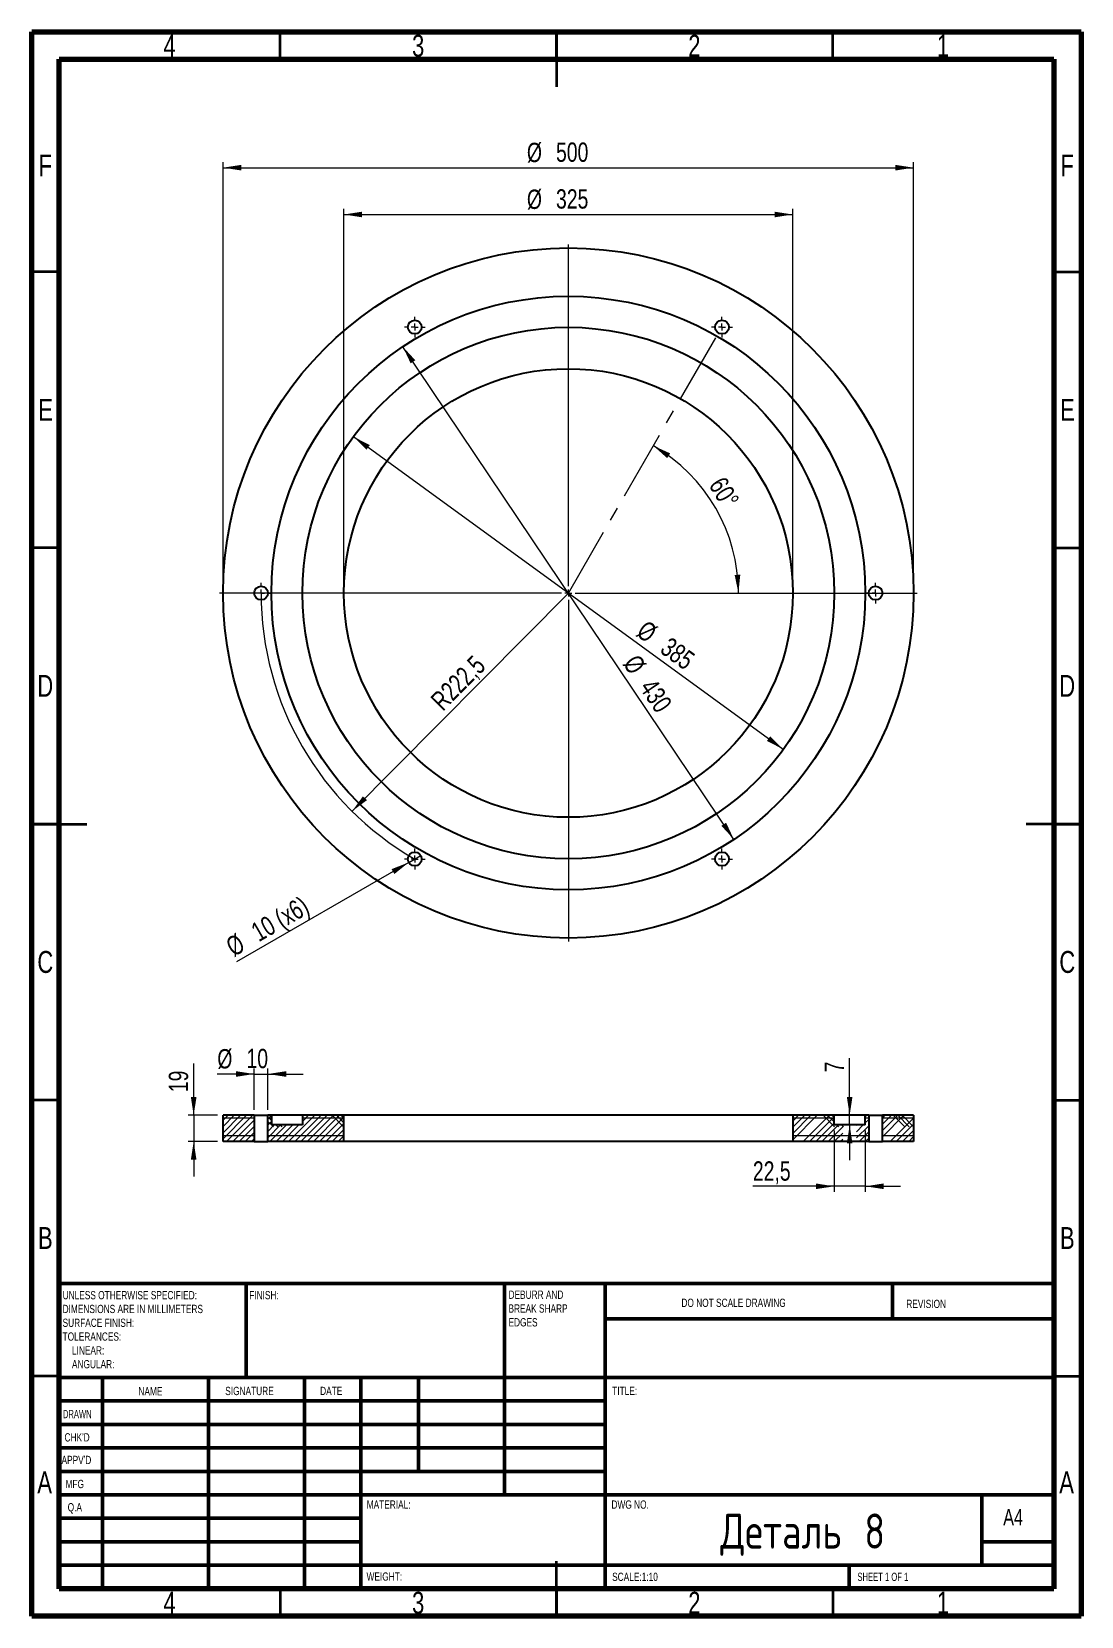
# Model space of a CAD drawing. Header units: millimetres. Extents: x 15 to 205, y 5 to 292.
import ezdxf

# ---------------------------------------------------------------- set-up
doc = ezdxf.new("R2010")
doc.units = ezdxf.units.MM
doc.linetypes.add('CENTERX2', pattern=[20.32, 12.7, -2.54, 2.54, -2.54])
doc.styles.add('SLDTEXTSTYLE0', font='TXT', dxfattribs={"width": 0.75})
doc.styles.add('SLDTEXTSTYLE1', font='TXT', dxfattribs={"width": 0.686449})
doc.styles.add('SLDTEXTSTYLE2', font='TXT', dxfattribs={"width": 0.6875})
doc.styles.add('SLDTEXTSTYLE3', font='TXT', dxfattribs={"width": 0.75, "bigfont": 'bigfont'})
doc.dimstyles.new('SLDDIMSTYLE0', dxfattribs={"dimtxt": 3.5, "dimasz": 3.302, "dimexe": 0, "dimexo": 0.0625, "dimgap": 0.875, "dimtad": 1, "dimdec": 1, "dimlfac": 4, "dimrnd": 1e-09, "dimzin": 12, "dimdsep": 46, "dimtxsty": 'SLDTEXTSTYLE0', "dimsah": 1, "dimcen": 0, "dimadec": 0, "dimazin": 3, "dimtfac": 1, "dimtdec": 1, "dimtofl": 0, "dimtmove": 0, "dimatfit": 3, "dimfxl": 1, "dimfrac": 2, "dimtolj": 1, "dimtzin": 12, "dimarcsym": 0})
doc.dimstyles.new('SLDDIMSTYLE1', dxfattribs={"dimtxt": 3.5, "dimasz": 3.302, "dimexe": 0, "dimexo": 0.0625, "dimgap": 0.875, "dimtad": 1, "dimdec": 4, "dimlfac": 4, "dimzin": 12, "dimdsep": 46, "dimtxsty": 'SLDTEXTSTYLE0', "dimsah": 1, "dimcen": 0.09, "dimazin": 3, "dimtfac": 1, "dimtofl": 0, "dimtmove": 0, "dimatfit": 3, "dimfxl": 1, "dimfrac": 2, "dimtolj": 1, "dimtzin": 12, "dimarcsym": 0})
doc.dimstyles.new('SLDDIMSTYLE2', dxfattribs={"dimtxt": 3.5, "dimasz": 3.302, "dimexe": 0, "dimexo": 0.0625, "dimgap": 0.875, "dimtad": 1, "dimdec": 0, "dimlfac": 4, "dimrnd": 1e-09, "dimzin": 12, "dimdsep": 46, "dimtxsty": 'SLDTEXTSTYLE0', "dimsah": 1, "dimcen": 0.09, "dimadec": 0, "dimazin": 3, "dimtfac": 1, "dimtdec": 0, "dimtofl": 0, "dimtmove": 0, "dimatfit": 3, "dimfxl": 1, "dimfrac": 2, "dimtolj": 1, "dimtzin": 12, "dimarcsym": 0})
doc.dimstyles.new('SLDDIMSTYLE3', dxfattribs={"dimtxt": 3.5, "dimasz": 3.302, "dimexe": 0, "dimexo": 0.0625, "dimgap": 0.875, "dimtad": 1, "dimdec": 0, "dimlfac": 4, "dimrnd": 1e-09, "dimzin": 12, "dimdsep": 46, "dimtxsty": 'SLDTEXTSTYLE0', "dimsah": 1, "dimcen": 0.09, "dimadec": 0, "dimazin": 3, "dimtfac": 1, "dimtofl": 0, "dimtmove": 0, "dimatfit": 3, "dimfxl": 1, "dimfrac": 2, "dimtolj": 1, "dimtzin": 12, "dimarcsym": 0})
doc.dimstyles.new('SLDDIMSTYLE4', dxfattribs={"dimtxt": 3.5, "dimasz": 3.302, "dimexe": 0, "dimexo": 0.0625, "dimgap": 0.875, "dimtad": 1, "dimdec": 0, "dimlfac": 4, "dimrnd": 1e-09, "dimzin": 12, "dimdsep": 46, "dimtxsty": 'SLDTEXTSTYLE0', "dimsah": 1, "dimcen": 0, "dimadec": 0, "dimazin": 3, "dimtfac": 1, "dimtdec": 0, "dimtmove": 0, "dimatfit": 3, "dimfxl": 1, "dimfrac": 2, "dimtolj": 1, "dimtzin": 12, "dimarcsym": 0})
doc.dimstyles.new('SLDDIMSTYLE5', dxfattribs={"dimtxt": 3.5, "dimasz": 3.302, "dimexe": 0, "dimexo": 0.0625, "dimgap": 0.875, "dimtad": 1, "dimdec": 0, "dimlfac": 4, "dimrnd": 1e-09, "dimzin": 12, "dimdsep": 46, "dimtxsty": 'SLDTEXTSTYLE0', "dimsah": 1, "dimcen": 0, "dimadec": 0, "dimazin": 3, "dimtfac": 1, "dimtmove": 0, "dimatfit": 3, "dimfxl": 1, "dimfrac": 2, "dimtolj": 1, "dimtzin": 12, "dimarcsym": 0})
doc.dimstyles.new('SLDDIMSTYLE6', dxfattribs={"dimtxt": 3.5, "dimasz": 3.302, "dimexe": 0, "dimexo": 0.0625, "dimgap": 0.875, "dimtad": 1, "dimdec": 0, "dimlfac": 4, "dimrnd": 1e-09, "dimzin": 12, "dimdsep": 46, "dimtxsty": 'SLDTEXTSTYLE0', "dimblk1": 'NONE', "dimsah": 1, "dimcen": 0, "dimadec": 0, "dimazin": 3, "dimtfac": 1, "dimtdec": 0, "dimtmove": 0, "dimatfit": 3, "dimldrblk": 'NONE', "dimfxl": 1, "dimfrac": 2, "dimtolj": 1, "dimtzin": 12, "dimarcsym": 0})
doc.dimstyles.new('SLDDIMSTYLE7', dxfattribs={"dimtxt": 3.5, "dimasz": 3.302, "dimexe": 0, "dimexo": 0.0625, "dimgap": 0.875, "dimtad": 1, "dimdec": 0, "dimlfac": 4, "dimrnd": 1e-09, "dimzin": 12, "dimdsep": 46, "dimtxsty": 'SLDTEXTSTYLE0', "dimsah": 1, "dimcen": 0.09, "dimadec": 0, "dimazin": 3, "dimtfac": 1, "dimtdec": 0, "dimtmove": 0, "dimatfit": 0, "dimfxl": 1, "dimfrac": 2, "dimtolj": 1, "dimtzin": 12, "dimarcsym": 0})
doc.dimstyles.new('SLDDIMSTYLE8', dxfattribs={"dimtxt": 3.5, "dimasz": 3.302, "dimexe": 0, "dimexo": 0.0625, "dimgap": 0.875, "dimtad": 1, "dimdec": 1, "dimlfac": 4, "dimrnd": 1e-09, "dimzin": 12, "dimdsep": 46, "dimtxsty": 'SLDTEXTSTYLE0', "dimsah": 1, "dimcen": 0.09, "dimadec": 0, "dimazin": 3, "dimtfac": 1, "dimtmove": 0, "dimatfit": 0, "dimfxl": 1, "dimfrac": 2, "dimtolj": 1, "dimtzin": 12, "dimarcsym": 0})
pattern_1 = [(0, (0, 0), (0, 3.175), []), (135, (1.5875, -1.5875), (-6.35, -6.35), [4.49013, -4.49013]), (135, (2.381, -1.5875), (-6.35, -6.35), [4.49013, -4.49013]), (135, (3.175, -1.5875), (-6.35, -6.35), [4.49013, -4.49013])]

# ---------------------------------------------------------------- blocks, each defined once
blk = doc.blocks.new('SW_NOTE_0')
at = {"color": 0, "linetype": 'Continuous', "lineweight": 0, "char_height": 1.5, "attachment_point": 1, "style": 'SLDTEXTSTYLE0'}
for s, insert in [('UNLESS OTHERWISE SPECIFIED:', (0, 1.93)), ('DIMENSIONS ARE IN MILLIMETERS', (0, -0.57)), ('TOLERANCES:', (0, -5.57)), ('SURFACE FINISH:', (0, -3.07)), ('LINEAR:', (1.69, -8.07)), ('ANGULAR:', (1.69, -10.57))]:
    blk.add_mtext(s, dxfattribs=dict(at, insert=insert))
blk = doc.blocks.new('SW_NOTE_0_1')
at = {"color": 0, "linetype": 'Continuous', "lineweight": 0, "char_height": 1.5, "attachment_point": 1, "style": 'SLDTEXTSTYLE0'}
for s, insert in [('DEBURR AND', (0, 1.93)), ('BREAK SHARP', (0, -0.57)), ('EDGES', (0, -3.07))]:
    blk.add_mtext(s, dxfattribs=dict(at, insert=insert))
blk = doc.blocks.new('_D')
at = {"color": 7, "linetype": 'Continuous', "lineweight": 0}
blk.add_line((73, 150.82), (112.15, 190.33), dxfattribs=at)
at = {"color": 7, "linetype": 'Continuous', "lineweight": 18}
blk.add_solid([(73, 150.82), (75.68, 152.81), (74.96, 153.52)], dxfattribs=at)
at = {"color": 7, "linetype": 'Continuous', "lineweight": 18, "insert": (86.94, 171.27), "char_height": 3.5, "attachment_point": 1, "rotation": 45.2642, "style": 'SLDTEXTSTYLE0'}
blk.add_mtext('R222,5', dxfattribs=at)
blk = doc.blocks.new('_D_1')
at = {"color": 7, "linetype": 'Continuous', "lineweight": 18}
blk.add_arc((112.15, 190.33), 30.79, 0, 60, dxfattribs=at)
for points in [[(127.54, 217), (130.03, 214.77), (130.58, 215.62)], [(142.93, 190.33), (143.27, 193.66), (142.25, 193.6)]]:
    blk.add_solid(points, dxfattribs=at)
at = {"color": 7, "linetype": 'Continuous', "lineweight": 18, "insert": (140.46, 211.7), "char_height": 3.5, "attachment_point": 1, "rotation": 301.348, "style": 'SLDTEXTSTYLE0'}
blk.add_mtext('60°', dxfattribs=at)
blk = doc.blocks.new('_D_2')
at = {"color": 7, "linetype": 'Continuous', "lineweight": 0}
for p, q in [((49.65, 191.33), (49.65, 268.37)), ((49.65, 267.37), (174.65, 267.37)), ((174.65, 191.33), (174.65, 268.37))]:
    blk.add_line(p, q, dxfattribs=at)
at = {"color": 7, "linetype": 'Continuous', "lineweight": 18}
for points in [[(49.65, 267.37), (52.95, 266.86), (52.95, 267.88)], [(174.65, 267.37), (171.34, 267.88), (171.34, 266.86)]]:
    blk.add_solid(points, dxfattribs=at)
at = {"color": 7, "linetype": 'Continuous', "lineweight": 18, "char_height": 3.5, "attachment_point": 1, "style": 'SLDTEXTSTYLE0'}
for s, insert in [('%%c', (104.64, 271.88)), ('500', (109.91, 271.93))]:
    blk.add_mtext(s, dxfattribs=dict(at, insert=insert))
blk = doc.blocks.new('_D_3')
at = {"color": 7, "linetype": 'Continuous', "lineweight": 0}
for p, q in [((71.52, 191.33), (71.52, 259.89)), ((71.52, 258.89), (152.77, 258.89)), ((152.77, 191.33), (152.77, 259.89))]:
    blk.add_line(p, q, dxfattribs=at)
at = {"color": 7, "linetype": 'Continuous', "lineweight": 18}
for points in [[(71.52, 258.89), (74.82, 258.38), (74.82, 259.4)], [(152.77, 258.89), (149.47, 259.4), (149.47, 258.38)]]:
    blk.add_solid(points, dxfattribs=at)
at = {"color": 7, "linetype": 'Continuous', "lineweight": 18, "char_height": 3.5, "attachment_point": 1, "style": 'SLDTEXTSTYLE0'}
for s, insert in [('%%c', (104.64, 263.4)), ('325', (109.91, 263.46))]:
    blk.add_mtext(s, dxfattribs=dict(at, insert=insert))
blk = doc.blocks.new('_D_4')
at = {"color": 7, "linetype": 'Continuous', "lineweight": 0}
blk.add_line((151.06, 162.02), (73.23, 218.65), dxfattribs=at)
at = {"color": 7, "linetype": 'Continuous', "lineweight": 18}
for points in [[(73.23, 218.65), (75.6, 216.29), (76.2, 217.12)], [(151.06, 162.02), (148.69, 164.37), (148.09, 163.55)]]:
    blk.add_solid(points, dxfattribs=at)
at = {"color": 7, "linetype": 'Continuous', "lineweight": 18, "char_height": 3.5, "attachment_point": 1, "rotation": 323.96, "style": 'SLDTEXTSTYLE0'}
for s, insert in [('%%c', (126.3, 185.58)), ('385', (130.6, 182.52))]:
    blk.add_mtext(s, dxfattribs=dict(at, insert=insert))
blk = doc.blocks.new('_D_5')
at = {"color": 7, "linetype": 'Continuous', "lineweight": 0}
blk.add_line((142.12, 145.71), (82.18, 234.95), dxfattribs=at)
at = {"color": 7, "linetype": 'Continuous', "lineweight": 18}
for points in [[(82.18, 234.95), (83.6, 231.93), (84.44, 232.49)], [(142.12, 145.71), (140.7, 148.74), (139.85, 148.17)]]:
    blk.add_solid(points, dxfattribs=at)
at = {"color": 7, "linetype": 'Continuous', "lineweight": 18, "char_height": 3.5, "attachment_point": 1, "rotation": 303.8875, "style": 'SLDTEXTSTYLE0'}
for s, insert in [('%%c', (124.83, 179.5)), ('430', (127.82, 175.15))]:
    blk.add_mtext(s, dxfattribs=dict(at, insert=insert))
blk = doc.blocks.new('_D_6')
at = {"color": 7, "linetype": 'Continuous', "lineweight": 0}
for q in [(52.05, 123.52), (85.42, 142.79)]:
    blk.add_line((83.25, 141.54), q, dxfattribs=at)
at = {"color": 7, "linetype": 'Continuous', "lineweight": 18}
blk.add_solid([(83.25, 141.54), (80.14, 140.32), (80.65, 139.44)], dxfattribs=at)
at = {"color": 7, "linetype": 'Continuous', "lineweight": 18, "char_height": 3.5, "attachment_point": 1, "rotation": 30, "style": 'SLDTEXTSTYLE0'}
for s, insert in [('10 (x6)', (54.35, 130.1)), ('%%c', (49.8, 127.42))]:
    blk.add_mtext(s, dxfattribs=dict(at, insert=insert))
blk = doc.blocks.new('_None')
blk = doc.blocks.new('SW_CENTERMARKSYMBOL_0')
at = {"color": 0, "linetype": 'Continuous', "lineweight": 18}
for p, q in [((0, 1.25), (0, 63.125)), ((-1.25, 0), (-63.125, 0)), ((0, 0), (-0.625, 0)), ((0, 0), (0, 0.625)), ((0, 0), (0, -0.625)), ((0, 0), (0.625, 0)), ((1.25, 0), (63.125, 0)), ((0, -1.25), (0, -63.125))]:
    blk.add_line(p, q, dxfattribs=at)
blk = doc.blocks.new('SW_CENTERMARKSYMBOL_1')
at = {"color": 0, "linetype": 'Continuous', "lineweight": 18}
for p, q in [((-1.25, 0), (-1.875, 0)), ((0, 0), (-0.625, 0)), ((0, 1.25), (0, 1.875)), ((0, 0), (0, 0.625)), ((0, 0), (0, -0.625)), ((0, 0), (0.625, 0)), ((1.25, 0), (1.875, 0)), ((0, -1.25), (0, -1.875))]:
    blk.add_line(p, q, dxfattribs=at)
blk = doc.blocks.new('SW_CENTERMARKSYMBOL_2')
at = {"color": 0, "linetype": 'Continuous', "lineweight": 18}
for p, q in [((-1.25, 0), (-1.875, 0)), ((0, 0), (-0.625, 0)), ((0, 1.25), (0, 1.875)), ((0, 0), (0, 0.625)), ((0, 0), (0, -0.625)), ((0, 0), (0.625, 0)), ((1.25, 0), (1.875, 0)), ((0, -1.25), (0, -1.875))]:
    blk.add_line(p, q, dxfattribs=at)
blk = doc.blocks.new('SW_CENTERMARKSYMBOL_3')
at = {"color": 0, "linetype": 'Continuous', "lineweight": 18}
for p, q in [((-1.25, 0), (-1.875, 0)), ((0, 0), (-0.625, 0)), ((0, 1.25), (0, 1.875)), ((0, 0), (0, 0.625)), ((0, 0), (0, -0.625)), ((0, 0), (0.625, 0)), ((1.25, 0), (1.875, 0)), ((0, -1.25), (0, -1.875))]:
    blk.add_line(p, q, dxfattribs=at)
blk = doc.blocks.new('SW_CENTERMARKSYMBOL_4')
at = {"color": 0, "linetype": 'Continuous', "lineweight": 18}
for p, q in [((-1.25, 0), (-1.875, 0)), ((0, 0), (-0.625, 0)), ((0, 1.25), (0, 1.875)), ((0, 0), (0, 0.625)), ((0, 0), (0, -0.625)), ((0, 0), (0.625, 0)), ((1.25, 0), (1.875, 0)), ((0, -1.25), (0, -1.875))]:
    blk.add_line(p, q, dxfattribs=at)
blk = doc.blocks.new('SW_CENTERMARKSYMBOL_5')
at = {"color": 0, "linetype": 'Continuous', "lineweight": 18}
for p, q in [((-1.25, 0), (-1.875, 0)), ((0, 0), (-0.625, 0)), ((0, 1.25), (0, 1.875)), ((0, 0), (0, 0.625)), ((0, 0), (0, -0.625)), ((0, 0), (0.625, 0)), ((1.25, 0), (1.875, 0)), ((0, -1.25), (0, -1.875))]:
    blk.add_line(p, q, dxfattribs=at)
blk = doc.blocks.new('SW_CENTERMARKSYMBOL_6')
at = {"color": 0, "linetype": 'Continuous', "lineweight": 18}
for p, q in [((-1.25, 0), (-1.875, 0)), ((0, 0), (-0.625, 0)), ((0, 1.25), (0, 1.875)), ((0, 0), (0, 0.625)), ((0, 0), (0, -0.625)), ((0, 0), (0.625, 0)), ((1.25, 0), (1.875, 0)), ((0, -1.25), (0, -1.875))]:
    blk.add_line(p, q, dxfattribs=at)
blk = doc.blocks.new('SW_HATCH_0')
at = {"color": 0, "linetype": 'Continuous', "lineweight": 0}
for p, q in [((0, 0), (-0.89, -0.89)), ((1.12, 0), (-0.89, -2.01)), ((2.25, 0), (-0.89, -3.14)), ((3.37, 0), (-0.89, -4.26)), ((4.49, 0), (-0.26, -4.75)), ((4.73, -0.88), (0.86, -4.75)), ((4.73, -2), (1.99, -4.75)), ((4.73, -3.12), (3.11, -4.75)), ((4.73, -4.25), (4.23, -4.75))]:
    blk.add_line(p, q, dxfattribs=at)
blk = doc.blocks.new('SW_HATCH_1')
at = {"color": 0, "linetype": 'Continuous', "lineweight": 0}
for p, q in [((0, 0), (-0.62, -0.62)), ((7.86, 0), (3.11, -4.75)), ((8.98, 0), (4.23, -4.75)), ((10.1, 0), (5.35, -4.75)), ((6.74, 0), (5.63, -1.11)), ((11.23, 0), (6.48, -4.75)), ((12.35, 0), (7.6, -4.75)), ((0, -1.12), (-0.62, -1.75)), ((0.5, -1.75), (-0.62, -2.87)), ((1.62, -1.75), (-0.62, -3.99)), ((2.74, -1.75), (-0.26, -4.75)), ((3.86, -1.75), (0.86, -4.75)), ((4.99, -1.75), (1.99, -4.75)), ((13.13, -0.34), (8.72, -4.75)), ((13.13, -1.47), (9.84, -4.75)), ((13.13, -2.59), (10.97, -4.75)), ((13.13, -3.71), (12.09, -4.75))]:
    blk.add_line(p, q, dxfattribs=at)
blk = doc.blocks.new('SW_HATCH_2')
at = {"color": 0, "linetype": 'Continuous', "lineweight": 0}
for p, q in [((0, 0), (-1.04, -1.04)), ((1.12, 0), (-1.04, -2.16)), ((2.25, 0), (-1.04, -3.28)), ((3.37, 0), (-1.04, -4.41)), ((5.61, 0), (0.86, -4.75)), ((12.35, 0), (12.09, -0.26)), ((6.46, -0.27), (1.99, -4.75)), ((6.46, -1.4), (3.11, -4.75)), ((7.23, -1.75), (4.23, -4.75)), ((8, -2.1), (5.35, -4.75)), ((10.6, -1.75), (10.51, -1.83)), ((11.72, -1.75), (10.51, -2.96)), ((12.71, -1.88), (10.51, -4.08)), ((12.71, -0.76), (12.09, -1.38)), ((8, -3.23), (6.48, -4.75)), ((8, -4.35), (7.6, -4.75)), ((12.71, -3), (10.97, -4.75)), ((12.71, -4.13), (12.09, -4.75))]:
    blk.add_line(p, q, dxfattribs=at)
blk = doc.blocks.new('SW_HATCH_3')
at = {"color": 0, "linetype": 'Continuous', "lineweight": 0}
for p, q in [((0, 0), (-0.5, -0.5)), ((1.12, 0), (-0.5, -1.63)), ((2.25, 0), (-0.5, -2.75)), ((3.37, 0), (-0.5, -3.87)), ((5.12, -0.49), (0.86, -4.75)), ((5.12, -1.61), (1.99, -4.75)), ((5.12, -2.74), (3.11, -4.75)), ((5.12, -3.86), (4.23, -4.75))]:
    blk.add_line(p, q, dxfattribs=at)
blk = doc.blocks.new('_D_7')
at = {"color": 7, "linetype": 'Continuous', "lineweight": 0}
for p, q in [((44.32, 95.74), (44.32, 105.1)), ((48.65, 95.74), (43.32, 95.74)), ((44.32, 95.74), (44.32, 90.99)), ((48.65, 90.99), (43.32, 90.99)), ((44.32, 90.99), (44.32, 84.64))]:
    blk.add_line(p, q, dxfattribs=at)
at = {"color": 7, "linetype": 'Continuous', "lineweight": 18}
for points in [[(44.32, 95.74), (44.83, 99.04), (43.81, 99.04)], [(44.32, 90.99), (43.81, 87.68), (44.83, 87.68)]]:
    blk.add_solid(points, dxfattribs=at)
at = {"color": 7, "linetype": 'Continuous', "lineweight": 18, "insert": (39.81, 99.93), "char_height": 3.5, "attachment_point": 1, "rotation": 90, "style": 'SLDTEXTSTYLE0'}
blk.add_mtext('19', dxfattribs=at)
blk = doc.blocks.new('_D_8')
at = {"color": 7, "linetype": 'Continuous', "lineweight": 0}
for p, q in [((55.27, 96.74), (55.27, 104.22)), ((57.77, 96.74), (57.77, 104.22)), ((55.27, 103.22), (48.6, 103.22)), ((55.27, 103.22), (57.77, 103.22)), ((57.77, 103.22), (64.12, 103.22))]:
    blk.add_line(p, q, dxfattribs=at)
at = {"color": 7, "linetype": 'Continuous', "lineweight": 18}
for points in [[(55.27, 103.22), (51.97, 103.73), (51.97, 102.71)], [(57.77, 103.22), (61.07, 102.71), (61.07, 103.73)]]:
    blk.add_solid(points, dxfattribs=at)
at = {"color": 7, "linetype": 'Continuous', "lineweight": 18, "char_height": 3.5, "attachment_point": 1, "style": 'SLDTEXTSTYLE0'}
for s, insert in [('%%c', (48.6, 107.73)), ('10', (53.88, 107.78))]:
    blk.add_mtext(s, dxfattribs=dict(at, insert=insert))
blk = doc.blocks.new('_D_9')
at = {"color": 7, "linetype": 'Continuous', "lineweight": 0}
for p, q in [((163.07, 95.74), (163.07, 106.1)), ((163.07, 93.99), (163.07, 95.74)), ((163.07, 93.99), (163.07, 87.64))]:
    blk.add_line(p, q, dxfattribs=at)
at = {"color": 7, "linetype": 'Continuous', "lineweight": 18}
for points in [[(163.07, 95.74), (163.57, 99.04), (162.56, 99.04)], [(163.07, 93.99), (162.56, 90.68), (163.57, 90.68)]]:
    blk.add_solid(points, dxfattribs=at)
at = {"color": 7, "linetype": 'Continuous', "lineweight": 18, "insert": (158.55, 103.51), "char_height": 3.5, "attachment_point": 1, "rotation": 90, "style": 'SLDTEXTSTYLE0'}
blk.add_mtext('7', dxfattribs=at)
blk = doc.blocks.new('_D_10')
at = {"color": 7, "linetype": 'Continuous', "lineweight": 0}
for p, q in [((160.27, 92.99), (160.27, 81.88)), ((165.9, 92.99), (165.9, 81.88)), ((160.27, 82.88), (145.55, 82.88)), ((165.9, 82.88), (160.27, 82.88)), ((165.9, 82.88), (172.25, 82.88))]:
    blk.add_line(p, q, dxfattribs=at)
at = {"color": 7, "linetype": 'Continuous', "lineweight": 18}
for points in [[(160.27, 82.88), (156.97, 83.39), (156.97, 82.38)], [(165.9, 82.88), (169.2, 82.38), (169.2, 83.39)]]:
    blk.add_solid(points, dxfattribs=at)
at = {"color": 7, "linetype": 'Continuous', "lineweight": 18, "insert": (145.55, 87.4), "char_height": 3.5, "attachment_point": 1, "style": 'SLDTEXTSTYLE0'}
blk.add_mtext('22,5', dxfattribs=at)

msp = doc.modelspace()

# ---------------------------------------------------------------- hatches: boundary and pattern name
at = {"linetype": 'Continuous', "lineweight": 18}
h = msp.add_hatch(dxfattribs=at)
h.set_pattern_fill('CORK', style=0)
h.set_pattern_definition(pattern_1)
h.paths.add_polyline_path([(49.646237, 90.985195), (55.271237, 90.985195), (55.271237, 95.735195), (49.646237, 95.735195)], flags=0)
h = msp.add_hatch(dxfattribs=at)
h.set_pattern_fill('CORK', style=0)
h.set_pattern_definition(pattern_1)
h.paths.add_polyline_path([(64.021237, 93.985195), (58.396237, 93.985195), (58.396237, 95.735195), (57.771237, 95.735195), (57.771237, 90.985195), (71.521237, 90.985195), (71.521237, 95.735195), (64.021237, 95.735195)], flags=0)
h = msp.add_hatch(dxfattribs=at)
h.set_pattern_fill('CORK', style=0)
h.set_pattern_definition(pattern_1)
h.paths.add_polyline_path([(165.896237, 93.985195), (160.271237, 93.985195), (160.271237, 95.735195), (152.771237, 95.735195), (152.771237, 90.985195), (166.521237, 90.985195), (166.521237, 95.735195), (165.896237, 95.735195)], flags=0)
h = msp.add_hatch(dxfattribs=at)
h.set_pattern_fill('CORK', style=0)
h.set_pattern_definition(pattern_1)
h.paths.add_polyline_path([(174.646237, 95.735195), (169.021237, 95.735195), (169.021237, 90.985195), (174.646237, 90.985195)], flags=0)

# ---------------------------------------------------------------- linework, layer by layer
at = {"color": 7, "linetype": 'Continuous', "lineweight": 70}
for p, q in [((15, 5), (15, 292)), ((15, 292), (205, 292)), ((205, 292), (205, 5)), ((20, 10), (20, 287)), ((20, 287), (200, 287)), ((200, 287), (200, 10)), ((200, 10), (20, 10)), ((205, 5), (15, 5))]:
    msp.add_line(p, q, dxfattribs=at)
at = {"color": 7, "linetype": 'Continuous', "lineweight": 35}
for p, q in [((60, 287), (60, 292)), ((110, 292), (110, 282)), ((110, 287), (110, 292)), ((160, 287), (160, 292)), ((20, 248.5), (15, 248.5)), ((200, 248.5), (205, 248.5)), ((20, 198.5), (15, 198.5)), ((200, 198.5), (205, 198.5)), ((15, 148.5), (25, 148.5)), ((20, 148.5), (15, 148.5)), ((205, 148.5), (195, 148.5)), ((200, 148.5), (205, 148.5)), ((20, 98.5), (15, 98.5)), ((200, 98.5), (205, 98.5)), ((20, 48.5), (15, 48.5)), ((200, 48.5), (205, 48.5)), ((110, 5), (110, 15)), ((60, 10), (60, 5)), ((110, 10), (110, 5)), ((160, 10), (160, 5))]:
    msp.add_line(p, q, dxfattribs=at)
at = {"color": 7, "linetype": 'CENTERX2', "lineweight": 18}
msp.add_line((112.146237, 190.333026), (139.958737, 238.505689), dxfattribs=at)
at = {"color": 7, "linetype": 'Continuous', "lineweight": 25}
for p, q in [((49.646237, 90.985195), (49.646237, 95.735195)), ((55.271237, 95.735195), (49.646237, 95.735195)), ((55.271237, 95.735195), (55.271237, 90.985195)), ((55.271237, 95.735195), (57.771237, 95.735195)), ((57.771237, 90.985195), (57.771237, 95.735195)), ((58.396237, 95.735195), (57.771237, 95.735195)), ((58.396237, 95.735195), (58.396237, 93.985195)), ((64.021237, 95.735195), (58.396237, 95.735195)), ((64.021237, 95.735195), (64.021237, 93.985195)), ((71.521237, 95.735195), (64.021237, 95.735195)), ((71.521237, 90.985195), (71.521237, 95.735195)), ((152.771237, 95.735195), (71.521237, 95.735195)), ((152.771237, 95.735195), (152.771237, 90.985195)), ((160.271237, 95.735195), (152.771237, 95.735195)), ((165.896237, 95.735195), (160.271237, 95.735195)), ((160.271237, 93.985195), (160.271237, 95.735195)), ((165.896237, 93.985195), (165.896237, 95.735195)), ((166.521237, 95.735195), (165.896237, 95.735195)), ((166.521237, 95.735195), (166.521237, 90.985195)), ((166.521237, 95.735195), (169.021237, 95.735195)), ((169.021237, 90.985195), (169.021237, 95.735195)), ((174.646237, 95.735195), (169.021237, 95.735195)), ((174.646237, 95.735195), (174.646237, 90.985195)), ((64.021237, 93.985195), (58.396237, 93.985195)), ((165.896237, 93.985195), (160.271237, 93.985195)), ((55.271237, 90.985195), (49.646237, 90.985195)), ((55.271237, 90.985195), (57.771237, 90.985195)), ((71.521237, 90.985195), (57.771237, 90.985195)), ((152.771237, 90.985195), (71.521237, 90.985195)), ((166.521237, 90.985195), (152.771237, 90.985195)), ((166.521237, 90.985195), (169.021237, 90.985195)), ((174.646237, 90.985195), (169.021237, 90.985195))]:
    msp.add_line(p, q, dxfattribs=at)
at = {"color": 7, "linetype": 'Continuous', "lineweight": 50}
for p, q in [((20, 65.25), (200, 65.25)), ((20, 65.25), (20, 10)), ((53.8, 48.25), (53.8, 65.25)), ((100.6, 65.25), (100.6, 27)), ((118.8, 65.25), (118.8, 10)), ((170.8, 58.875), (170.8, 65.25)), ((200, 58.875), (118.8, 58.875)), ((200, 48.25), (20, 48.25)), ((27.8, 48.25), (27.8, 10)), ((46.990952, 48.25), (46.990952, 10)), ((64.398926, 48.25), (64.398926, 10)), ((74.6, 10), (74.6, 48.25)), ((85, 31.25), (85, 48.25)), ((118.8, 44), (20, 44)), ((118.8, 39.75), (20, 39.75)), ((118.8, 35.5), (20, 35.5)), ((118.8, 31.25), (20, 31.25)), ((74.6, 27), (20, 27)), ((74.6, 27), (200, 27)), ((187, 14.25), (187, 27)), ((74.6, 22.749928), (20, 22.749928)), ((74.6, 18.5), (20, 18.5)), ((200, 18.5), (187, 18.5)), ((20, 14.25), (200, 14.25)), ((163, 10), (163, 14.25))]:
    msp.add_line(p, q, dxfattribs=at)
at = {"color": 7, "linetype": 'Continuous', "lineweight": 25}
for centre, radius in [((112.146237, 190.333026), 62.5), ((112.146237, 190.333026), 53.75), ((112.146237, 190.333026), 48.125), ((84.333737, 238.505689), 1.25), ((139.958737, 238.505689), 1.25), ((112.146237, 190.333026), 40.625), ((56.521237, 190.333026), 1.25), ((167.771237, 190.333026), 1.25), ((84.333737, 142.160363), 1.25), ((139.958737, 142.160363), 1.25)]:
    msp.add_circle(centre, radius, dxfattribs=at)
at = {"color": 7, "linetype": 'Continuous', "lineweight": 18}
msp.add_arc((112.146237, 190.333026), 55.625, 180, 240.00005309, dxfattribs=at)

# ---------------------------------------------------------------- block references
at = {"color": 7, "linetype": 'Continuous', "lineweight": 0}
for name, p in [('SW_CENTERMARKSYMBOL_0', (112.146237, 190.333026)), ('SW_CENTERMARKSYMBOL_2', (84.333737, 238.505689)), ('SW_CENTERMARKSYMBOL_6', (139.958737, 238.505689)), ('SW_CENTERMARKSYMBOL_4', (56.521237, 190.333026)), ('SW_CENTERMARKSYMBOL_3', (167.771237, 190.333026)), ('SW_CENTERMARKSYMBOL_5', (84.333737, 142.160363)), ('SW_CENTERMARKSYMBOL_1', (139.958737, 142.160363)), ('SW_HATCH_0', (50.536912, 95.735195)), ('SW_HATCH_1', (58.394637, 95.735195)), ('SW_HATCH_2', (153.809858, 95.735195)), ('SW_HATCH_3', (169.525306, 95.735195)), ('SW_NOTE_0', (20.593669, 61.98737)), ('SW_NOTE_0_1', (101.309216, 62.06949))]:
    msp.add_blockref(name, p, dxfattribs=at)

# ---------------------------------------------------------------- texts
for s, insert, char_height, attachment_point, style in [('4', (39.960037, 291.441827), 3.96875, 2, 'SLDTEXTSTYLE0'), ('3', (84.960037, 291.441827), 3.96875, 2, 'SLDTEXTSTYLE0'), ('2', (134.960037, 291.441827), 3.96875, 2, 'SLDTEXTSTYLE0'), ('1', (179.960037, 291.441827), 3.96875, 2, 'SLDTEXTSTYLE0'), ('F', (17.45774, 269.751779), 3.96875, 2, 'SLDTEXTSTYLE0'), ('F', (202.45774, 269.751779), 3.96875, 2, 'SLDTEXTSTYLE0'), ('E', (17.507809, 225.501779), 3.96875, 2, 'SLDTEXTSTYLE0'), ('E', (202.507809, 225.501779), 3.96875, 2, 'SLDTEXTSTYLE0'), ('D', (17.452687, 175.501779), 3.96875, 2, 'SLDTEXTSTYLE0'), ('D', (202.452687, 175.501779), 3.96875, 2, 'SLDTEXTSTYLE0'), ('C', (17.458659, 125.501779), 3.96875, 2, 'SLDTEXTSTYLE0'), ('C', (202.458659, 125.501779), 3.96875, 2, 'SLDTEXTSTYLE0'), ('B', (17.470602, 75.501779), 3.96875, 2, 'SLDTEXTSTYLE0'), ('B', (202.470602, 75.501779), 3.96875, 2, 'SLDTEXTSTYLE0'), ('FINISH:', (54.371292, 63.919272), 1.5, 1, 'SLDTEXTSTYLE0'), ('DO NOT SCALE DRAWING', (132.614641, 62.532994), 1.5, 1, 'SLDTEXTSTYLE0'), ('REVISION', (173.327582, 62.334909), 1.5, 1, 'SLDTEXTSTYLE0'), ('NAME', (34.322239, 46.501483), 1.5, 1, 'SLDTEXTSTYLE0'), ('SIGNATURE', (50.033588, 46.561756), 1.5, 1, 'SLDTEXTSTYLE0'), ('DATE', (67.214702, 46.576179), 1.5, 1, 'SLDTEXTSTYLE0'), ('TITLE:', (120.090161, 46.576179), 1.5, 1, 'SLDTEXTSTYLE0'), ('DRAWN', (20.643363, 42.384781), 1.5, 1, 'SLDTEXTSTYLE1'), ("CHK'D", (20.939222, 38.161853), 1.5, 1, 'SLDTEXTSTYLE0'), ("APPV'D", (20.401722, 34.065867), 1.5, 1, 'SLDTEXTSTYLE0'), ('A', (17.339688, 31.251779), 3.96875, 2, 'SLDTEXTSTYLE0'), ('MFG', (21.124011, 29.715784), 1.5, 1, 'SLDTEXTSTYLE0'), ('A', (202.339688, 31.251779), 3.96875, 2, 'SLDTEXTSTYLE0'), ('MATERIAL:', (75.645862, 25.986056), 1.5, 1, 'SLDTEXTSTYLE0'), ('DWG NO.', (119.953002, 25.986056), 1.5, 1, 'SLDTEXTSTYLE0'), ('Q.A', (21.509037, 25.504662), 1.5, 1, 'SLDTEXTSTYLE0'), ('Деталь 8', (154.566033, 23.606911), 6.35, 2, 'SLDTEXTSTYLE3'), ('A4', (190.871156, 24.406389), 2.9104167, 1, 'SLDTEXTSTYLE0'), ('WEIGHT:', (75.617811, 12.949312), 1.4986, 1, 'SLDTEXTSTYLE0'), ('SCALE:1:10', (120.073966, 12.900087), 1.5, 1, 'SLDTEXTSTYLE0'), ('SHEET 1 OF 1', (164.478294, 12.900087), 1.5, 1, 'SLDTEXTSTYLE2'), ('4', (39.960037, 9.441827), 3.96875, 2, 'SLDTEXTSTYLE0'), ('3', (84.960037, 9.441827), 3.96875, 2, 'SLDTEXTSTYLE0'), ('2', (134.960037, 9.441827), 3.96875, 2, 'SLDTEXTSTYLE0'), ('1', (179.960037, 9.441827), 3.96875, 2, 'SLDTEXTSTYLE0')]:
    msp.add_mtext(s, dxfattribs=dict(at, insert=insert, char_height=char_height, attachment_point=attachment_point, style=style))

# ---------------------------------------------------------------- dimensions: what is measured, and where the dimension line sits
at = {"color": 7, "linetype": 'Continuous', "lineweight": 18}
for base, p1, p2, dimstyle, picture, middle in [((174.646237, 267.368867), (49.646237, 190.333026), (174.646237, 190.333026), 'SLDDIMSTYLE2', '_D_2', (111.153955, 267.368867)), ((152.771237, 258.891058), (71.521237, 190.333026), (152.771237, 190.333026), 'SLDDIMSTYLE3', '_D_3', (111.153955, 258.891058)), ((57.771237, 103.219708), (55.271237, 95.735195), (57.771237, 95.735195), 'SLDDIMSTYLE7', '_D_8', (53.825611, 103.219708))]:
    dim = msp.add_linear_dim(base=base, p1=p1, p2=p2, text='%%c<>', dimstyle=dimstyle, dxfattribs=at)
    dim.commit()
    dim.dimension.update_dxf_attribs({"geometry": picture, "text_midpoint": middle, "dimtype": 160})
dim = msp.add_angular_dim_2l(base=(138.809621, 205.727138), line1=((175.271237, 190.333026), (49.021237, 190.333026)), line2=((112.146237, 190.333026), (139.958737, 238.505689)), dimstyle='SLDDIMSTYLE1', dxfattribs=at)
dim.commit()
dim.dimension.update_dxf_attribs({"geometry": '_D_1', "text_midpoint": (138.440099, 206.350128), "dimtype": 162})
for p1, p2, dimstyle, picture, middle in [((142.115292, 145.713319), (82.177182, 234.952733), 'SLDDIMSTYLE5', '_D_5', (124.833179, 171.443979)), ((151.06044, 162.018711), (73.232035, 218.647342), 'SLDDIMSTYLE4', '_D_4', (129.082042, 178.010403)), ((85.416269, 142.785363), (83.251206, 141.535363), 'SLDDIMSTYLE6', '_D_6', (60.593863, 128.454144))]:
    dim = msp.add_diameter_dim_2p(p1=p1, p2=p2, dimstyle=dimstyle, dxfattribs=at)
    dim.commit()
    dim.dimension.update_dxf_attribs({"geometry": picture, "text_midpoint": middle, "dimtype": 163})
dim = msp.add_radius_dim(center=(112.146237, 190.333026), mpoint=(72.995201, 150.81927), dimstyle='SLDDIMSTYLE0', dxfattribs=at)
dim.commit()
dim.dimension.update_dxf_attribs({"geometry": '_D', "text_midpoint": (95.109069, 173.138015), "dimtype": 164})
for base, p1, p2, picture, middle in [((44.320616, 90.985195), (49.646237, 95.735195), (49.646237, 90.985195), '_D_7', (44.320616, 102.513554)), ((163.065861, 95.735195), (160.271237, 93.985195), (165.896237, 95.735195), '_D_9', (163.065861, 104.803133))]:
    dim = msp.add_linear_dim(base=base, p1=p1, p2=p2, angle=90, dimstyle='SLDDIMSTYLE7', dxfattribs=at)
    dim.commit()
    dim.dimension.update_dxf_attribs({"geometry": picture, "text_midpoint": middle, "dimtype": 160})
dim = msp.add_linear_dim(base=(160.271237, 82.883563), p1=(165.896237, 93.985195), p2=(160.271237, 93.985195), dimstyle='SLDDIMSTYLE8', dxfattribs=at)
dim.commit()
dim.dimension.update_dxf_attribs({"geometry": '_D_10', "text_midpoint": (150.076487, 82.883563), "dimtype": 160})

doc.saveas('drawing.dxf')
